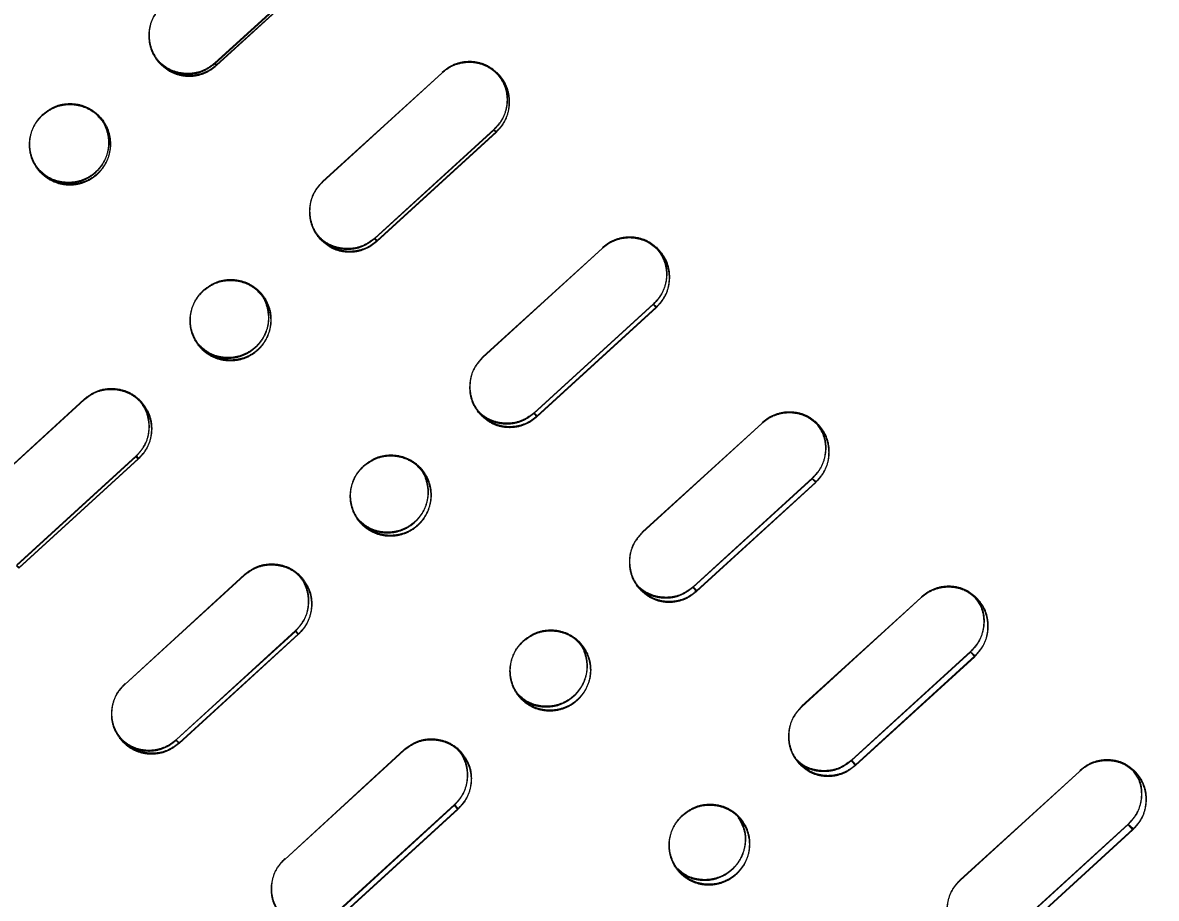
# Model space of a CAD drawing. Header units: millimetres. Extents: x -71377 to 516042, y -145869 to 441446.
# Drawn here: x 208526.8 to 208667.1, y 209269.1 to 209377.5 of the extents above; entities that cross this region are included whole.
import ezdxf

# ---------------------------------------------------------------- set-up
doc = ezdxf.new("R2010")
doc.units = ezdxf.units.MM
doc.header["$LTSCALE"] = 1000
doc.linetypes.add('IMPORT-DASHEDX2 _4_', pattern=[152.4, 101.6, -50.8])
for name, color, linetype, lineweight in [('05', 5, 'IMPORT-DASHEDX2 _4_', 5), ('A-text-1', 3, 'Continuous', 5), ('조경라인_dwg', 8, 'Continuous', 5)]:
    doc.layers.add(name, color=color, linetype=linetype, lineweight=lineweight)
doc.styles.add('나눔고딕_3', font='NanumGothic.ttf', dxfattribs={"height": 1400})

# ---------------------------------------------------------------- blocks, each defined once
blk = doc.blocks.new('조경라인_dwg-6847807-지반층 배치도')
at = {"layer": '05', "flags": 128}
for points in [[(208565.35, 209385.97), (208550.58, 209372.48), (208550.78, 209372.26), (208565.55, 209385.75), (208565.32, 209385.86), (208550.55, 209372.37), (208550.75, 209372.15), (208565.52, 209385.63), (208565.32, 209385.86)], [(208563.94, 209357.85), (208578.67, 209371.23), (208563.9, 209357.74)], [(208585.14, 209364.3), (208570.37, 209350.81), (208570.65, 209350.5), (208585.42, 209363.99), (208585.11, 209364.18), (208570.34, 209350.7), (208570.62, 209350.39), (208585.39, 209363.88), (208585.11, 209364.18)], [(208583.77, 209336.13), (208598.51, 209349.5), (208583.74, 209336.02)], [(208604.87, 209342.68), (208590.1, 209329.19), (208590.47, 209328.8), (208605.24, 209342.28), (208604.84, 209342.57), (208590.07, 209329.08), (208590.43, 209328.69), (208605.2, 209342.17), (208604.84, 209342.57)], [(208534.4, 209330.88), (208519.6, 209317.29), (208534.37, 209330.77)], [(208603.55, 209314.47), (208618.28, 209327.85), (208603.51, 209314.36)], [(208526.06, 209310.35), (208540.83, 209323.84), (208541.11, 209323.53), (208526.34, 209310.04), (208526.03, 209310.24), (208540.8, 209323.73), (208541.08, 209323.42), (208526.31, 209309.93), (208526.03, 209310.24)], [(208624.55, 209321.13), (208609.78, 209307.65), (208610.22, 209307.17), (208624.99, 209320.65), (208624.51, 209321.02), (208609.75, 209307.54), (208610.19, 209307.06), (208624.95, 209320.54), (208624.51, 209321.02)], [(208554.23, 209309.16), (208539.43, 209295.56), (208554.2, 209309.05)], [(208623.25, 209292.9), (208637.98, 209306.27), (208623.22, 209292.78)], [(208644.14, 209299.67), (208629.37, 209286.19), (208629.89, 209285.62), (208644.66, 209299.11), (208644.11, 209299.56), (208629.34, 209286.08), (208629.86, 209285.51), (208644.63, 209298.99), (208644.11, 209299.56)], [(208574.01, 209287.5), (208559.21, 209273.9), (208573.97, 209287.39)], [(208642.86, 209271.41), (208657.6, 209284.79), (208642.83, 209271.3)], [(208565.47, 209267.19), (208580.24, 209280.68), (208580.68, 209280.2), (208565.91, 209266.71), (208565.44, 209267.08), (208580.21, 209280.57), (208580.65, 209280.08), (208565.88, 209266.6), (208565.44, 209267.08)], [(208663.65, 209278.31), (208648.88, 209264.83), (208649.47, 209264.17), (208664.24, 209277.66), (208663.61, 209278.2), (208648.84, 209264.72), (208649.44, 209264.06), (208664.21, 209277.55), (208663.61, 209278.2)]]:
    blk.add_lwpolyline(points, dxfattribs=at)
blk.add_lwpolyline([(208546.16, 209288.34), (208545.76, 209288.63), (208546.13, 209288.23), (208560.89, 209301.72), (208560.53, 209302.11), (208545.8, 209288.74), (208560.57, 209302.22), (208560.93, 209301.83)], close=True, dxfattribs=at)
at = {"layer": '05'}
for points, knots in [([(208544.02, 209379.52), (208543.65, 209379.1), (208542.89, 209378.26), (208542.36, 209376.61), (208542.38, 209374.91), (208542.89, 209373.47), (208543.47, 209372.75), (208543.7, 209372.46)], [0, 0, 0, 0, 0.214692, 0.429386, 0.644078, 0.858774, 1, 1, 1, 1]), ([(208544.06, 209379.63), (208543.68, 209379.21), (208542.92, 209378.37), (208542.39, 209376.72), (208542.41, 209375.03), (208542.92, 209373.59), (208543.5, 209372.86), (208543.73, 209372.57)], [0, 0, 0, 0, 0.214692, 0.429386, 0.644078, 0.858774, 1, 1, 1, 1]), ([(208550.55, 209372.37), (208550.1, 209372.03), (208549.19, 209371.36), (208547.5, 209370.98), (208545.82, 209371.15), (208544.43, 209371.78), (208543.76, 209372.43), (208543.49, 209372.68)], [0, 0, 0, 0, 0.214691, 0.429386, 0.644078, 0.858772, 1, 1, 1, 1]), ([(208550.58, 209372.48), (208550.13, 209372.14), (208549.22, 209371.47), (208547.54, 209371.09), (208545.85, 209371.26), (208544.46, 209371.9), (208543.79, 209372.54), (208543.52, 209372.79)], [0, 0, 0, 0, 0.214691, 0.429386, 0.644078, 0.858772, 1, 1, 1, 1]), ([(208543.7, 209372.46), (208544.11, 209372.08), (208544.95, 209371.33), (208546.6, 209370.81), (208548.29, 209370.83), (208549.74, 209371.34), (208550.46, 209371.92), (208550.75, 209372.15)], [0, 0, 0, 0, 0.214691, 0.429384, 0.644077, 0.858772, 1, 1, 1, 1]), ([(208543.73, 209372.57), (208544.15, 209372.2), (208544.98, 209371.44), (208546.63, 209370.92), (208548.33, 209370.94), (208549.77, 209371.45), (208550.49, 209372.03), (208550.78, 209372.26)], [0, 0, 0, 0, 0.214691, 0.429384, 0.644077, 0.858772, 1, 1, 1, 1]), ([(208585.72, 209370.92), (208585.31, 209371.3), (208584.47, 209372.05), (208582.83, 209372.57), (208581.13, 209372.55), (208579.69, 209372.04), (208578.96, 209371.46), (208578.67, 209371.23)], [0, 0, 0, 0, 0.214692, 0.429384, 0.644077, 0.858772, 1, 1, 1, 1]), ([(208585.76, 209371.03), (208585.34, 209371.41), (208584.5, 209372.16), (208582.86, 209372.68), (208581.16, 209372.66), (208579.72, 209372.15), (208578.99, 209371.57), (208578.71, 209371.34)], [0, 0, 0, 0, 0.214692, 0.429384, 0.644077, 0.858772, 1, 1, 1, 1]), ([(208585.44, 209371.23), (208585.78, 209370.78), (208586.45, 209369.88), (208586.82, 209368.2), (208586.64, 209366.51), (208586.01, 209365.12), (208585.36, 209364.45), (208585.11, 209364.18)], [0, 0, 0, 0, 0.214693, 0.429384, 0.644077, 0.858772, 1, 1, 1, 1]), ([(208585.47, 209371.34), (208585.81, 209370.89), (208586.48, 209369.99), (208586.85, 209368.31), (208586.67, 209366.62), (208586.04, 209365.23), (208585.39, 209364.56), (208585.14, 209364.3)], [0, 0, 0, 0, 0.214693, 0.429384, 0.644077, 0.858772, 1, 1, 1, 1]), ([(208585.39, 209363.88), (208585.77, 209364.29), (208586.52, 209365.13), (208587.05, 209366.78), (208587.03, 209368.47), (208586.53, 209369.91), (208585.95, 209370.63), (208585.72, 209370.92)], [0, 0, 0, 0, 0.214695, 0.429387, 0.644078, 0.858773, 1, 1, 1, 1]), ([(208585.42, 209363.99), (208585.8, 209364.41), (208586.55, 209365.25), (208587.08, 209366.89), (208587.06, 209368.58), (208586.56, 209370.02), (208585.98, 209370.75), (208585.76, 209371.03)], [0, 0, 0, 0, 0.214695, 0.429387, 0.644078, 0.858773, 1, 1, 1, 1]), ([(208529.25, 209366.03), (208529.71, 209366.37), (208530.61, 209367.05), (208532.3, 209367.42), (208533.99, 209367.25), (208535.54, 209366.52), (208536.75, 209365.32), (208537.5, 209363.79), (208537.7, 209362.09), (208537.33, 209360.43), (208536.63, 209359.31), (208536.11, 209358.78), (208535.98, 209358.66)], [0, 0, 0, 0, 0.0536882, 0.1073771, 0.1610655, 0.2147547, 0.2684433, 0.3221314, 0.3758195, 0.4295084, 0.4831969, 0.5, 0.5, 0.5, 0.5]), ([(208529.29, 209366.14), (208529.74, 209366.48), (208530.64, 209367.16), (208532.33, 209367.53), (208534.02, 209367.36), (208535.57, 209366.63), (208536.78, 209365.44), (208537.53, 209363.9), (208537.73, 209362.21), (208537.36, 209360.54), (208536.66, 209359.42), (208536.14, 209358.89), (208536.01, 209358.77)], [0, 0, 0, 0, 0.0536882, 0.1073771, 0.1610655, 0.2147547, 0.2684433, 0.3221314, 0.3758195, 0.4295084, 0.4831969, 0.5, 0.5, 0.5, 0.5]), ([(208535.98, 209358.66), (208535.69, 209358.4), (208534.92, 209357.84), (208533.48, 209357.33), (208531.77, 209357.33), (208530.15, 209357.89), (208528.82, 209358.95), (208527.91, 209360.4), (208527.53, 209362.06), (208527.73, 209363.76), (208528.38, 209365.12), (208529.01, 209365.78), (208529.25, 209366.03)], [0.5, 0.5, 0.5, 0.5, 0.5368857, 0.5905742, 0.6442622, 0.6979513, 0.7516398, 0.8053279, 0.8590163, 0.9127046, 0.966394, 1, 1, 1, 1]), ([(208536.01, 209358.77), (208535.73, 209358.51), (208534.95, 209357.95), (208533.51, 209357.44), (208531.8, 209357.44), (208530.19, 209358), (208528.85, 209359.06), (208527.94, 209360.51), (208527.57, 209362.18), (208527.77, 209363.87), (208528.41, 209365.23), (208529.04, 209365.89), (208529.29, 209366.14)], [0.5, 0.5, 0.5, 0.5, 0.5368857, 0.5905742, 0.6442622, 0.6979513, 0.7516398, 0.8053279, 0.8590163, 0.9127046, 0.966394, 1, 1, 1, 1]), ([(208536.06, 209365.89), (208536.2, 209365.76), (208536.76, 209365.26), (208537.28, 209364), (208537.5, 209362.32), (208537.12, 209360.65), (208536.22, 209359.2), (208534.89, 209358.13), (208533.27, 209357.55), (208531.57, 209357.55), (208529.95, 209358.09), (208529.13, 209358.84), (208528.73, 209359.2)], [0, 0, 0, 0, 0.036867, 0.144259, 0.251651, 0.359043, 0.466435, 0.573828, 0.681219, 0.78861, 0.896004, 1, 1, 1, 1]), ([(208536.09, 209366.01), (208536.24, 209365.88), (208536.79, 209365.37), (208537.31, 209364.11), (208537.53, 209362.43), (208537.15, 209360.76), (208536.25, 209359.31), (208534.92, 209358.24), (208533.3, 209357.66), (208531.6, 209357.67), (208529.98, 209358.2), (208529.16, 209358.95), (208528.76, 209359.32)], [0, 0, 0, 0, 0.036867, 0.144259, 0.251651, 0.359043, 0.466435, 0.573828, 0.681219, 0.78861, 0.896004, 1, 1, 1, 1]), ([(208563.9, 209357.74), (208563.53, 209357.32), (208562.77, 209356.48), (208562.24, 209354.84), (208562.26, 209353.14), (208562.76, 209351.71), (208563.34, 209350.98), (208563.57, 209350.69)], [0, 0, 0, 0, 0.214691, 0.429386, 0.644078, 0.858773, 1, 1, 1, 1]), ([(208563.94, 209357.85), (208563.56, 209357.43), (208562.8, 209356.6), (208562.27, 209354.95), (208562.29, 209353.26), (208562.79, 209351.82), (208563.37, 209351.09), (208563.6, 209350.81)], [0, 0, 0, 0, 0.214691, 0.429386, 0.644078, 0.858773, 1, 1, 1, 1]), ([(208570.34, 209350.7), (208569.88, 209350.36), (208568.98, 209349.68), (208567.29, 209349.31), (208565.61, 209349.48), (208564.22, 209350.11), (208563.55, 209350.75), (208563.29, 209351)], [0, 0, 0, 0, 0.214692, 0.429386, 0.644078, 0.858774, 1, 1, 1, 1]), ([(208570.37, 209350.81), (208569.91, 209350.47), (208569.01, 209349.8), (208567.33, 209349.42), (208565.64, 209349.59), (208564.25, 209350.22), (208563.58, 209350.86), (208563.32, 209351.11)], [0, 0, 0, 0, 0.214692, 0.429386, 0.644078, 0.858774, 1, 1, 1, 1]), ([(208605.58, 209349.32), (208605.16, 209349.7), (208604.33, 209350.45), (208602.69, 209350.96), (208601, 209350.94), (208599.56, 209350.43), (208598.83, 209349.85), (208598.54, 209349.62)], [0, 0, 0, 0, 0.214691, 0.429384, 0.644077, 0.858772, 1, 1, 1, 1]), ([(208563.57, 209350.69), (208563.99, 209350.32), (208564.82, 209349.57), (208566.47, 209349.05), (208568.16, 209349.07), (208569.6, 209349.58), (208570.33, 209350.16), (208570.62, 209350.39)], [0, 0, 0, 0, 0.214692, 0.429384, 0.644077, 0.858772, 1, 1, 1, 1]), ([(208563.6, 209350.81), (208564.02, 209350.43), (208564.86, 209349.68), (208566.5, 209349.16), (208568.19, 209349.18), (208569.63, 209349.69), (208570.36, 209350.27), (208570.65, 209350.5)], [0, 0, 0, 0, 0.214692, 0.429384, 0.644077, 0.858772, 1, 1, 1, 1]), ([(208605.55, 209349.21), (208605.13, 209349.58), (208604.3, 209350.33), (208602.66, 209350.85), (208600.96, 209350.83), (208599.52, 209350.32), (208598.8, 209349.74), (208598.51, 209349.5)], [0, 0, 0, 0, 0.214691, 0.429384, 0.644077, 0.858772, 1, 1, 1, 1]), ([(208605.19, 209349.6), (208605.52, 209349.16), (208606.19, 209348.26), (208606.56, 209346.58), (208606.38, 209344.89), (208605.74, 209343.51), (208605.1, 209342.83), (208604.84, 209342.57)], [0, 0, 0, 0, 0.214692, 0.429384, 0.644077, 0.858772, 1, 1, 1, 1]), ([(208605.22, 209349.72), (208605.56, 209349.27), (208606.23, 209348.37), (208606.59, 209346.69), (208606.41, 209345), (208605.77, 209343.62), (208605.13, 209342.95), (208604.87, 209342.68)], [0, 0, 0, 0, 0.214692, 0.429384, 0.644077, 0.858772, 1, 1, 1, 1]), ([(208605.2, 209342.17), (208605.58, 209342.59), (208606.34, 209343.43), (208606.87, 209345.07), (208606.85, 209346.77), (208606.35, 209348.2), (208605.78, 209348.92), (208605.55, 209349.21)], [0, 0, 0, 0, 0.214695, 0.429386, 0.644077, 0.858773, 1, 1, 1, 1]), ([(208605.24, 209342.28), (208605.61, 209342.7), (208606.37, 209343.54), (208606.9, 209345.19), (208606.89, 209346.88), (208606.39, 209348.31), (208605.81, 209349.03), (208605.58, 209349.32)], [0, 0, 0, 0, 0.214695, 0.429386, 0.644077, 0.858773, 1, 1, 1, 1]), ([(208549.13, 209344.26), (208549.59, 209344.6), (208550.49, 209345.27), (208552.18, 209345.65), (208553.87, 209345.48), (208555.41, 209344.75), (208556.63, 209343.56), (208557.37, 209342.03), (208557.57, 209340.33), (208557.19, 209338.67), (208556.5, 209337.55), (208555.98, 209337.02), (208555.85, 209336.9)], [0, 0, 0, 0, 0.0536881, 0.1073771, 0.1610654, 0.2147545, 0.268443, 0.3221312, 0.3758196, 0.4295083, 0.4831968, 0.5, 0.5, 0.5, 0.5]), ([(208549.17, 209344.37), (208549.62, 209344.71), (208550.52, 209345.38), (208552.21, 209345.76), (208553.9, 209345.59), (208555.44, 209344.87), (208556.66, 209343.67), (208557.41, 209342.14), (208557.6, 209340.44), (208557.23, 209338.78), (208556.53, 209337.66), (208556.01, 209337.13), (208555.88, 209337.01)], [0, 0, 0, 0, 0.0536881, 0.1073771, 0.1610654, 0.2147545, 0.268443, 0.3221312, 0.3758196, 0.4295083, 0.4831968, 0.5, 0.5, 0.5, 0.5]), ([(208555.85, 209336.9), (208555.56, 209336.64), (208554.79, 209336.08), (208553.34, 209335.57), (208551.64, 209335.57), (208550.03, 209336.12), (208548.69, 209337.18), (208547.79, 209338.63), (208547.41, 209340.29), (208547.61, 209341.98), (208548.26, 209343.35), (208548.89, 209344), (208549.13, 209344.26)], [0.5, 0.5, 0.5, 0.5, 0.5368856, 0.5905739, 0.6442619, 0.697951, 0.75164, 0.8053281, 0.8590164, 0.9127045, 0.9663941, 1, 1, 1, 1]), ([(208555.88, 209337.01), (208555.59, 209336.75), (208554.82, 209336.2), (208553.38, 209335.68), (208551.67, 209335.68), (208550.06, 209336.24), (208548.72, 209337.3), (208547.82, 209338.74), (208547.44, 209340.41), (208547.65, 209342.1), (208548.29, 209343.46), (208548.92, 209344.12), (208549.17, 209344.37)], [0.5, 0.5, 0.5, 0.5, 0.5368856, 0.5905739, 0.6442619, 0.697951, 0.75164, 0.8053281, 0.8590164, 0.9127045, 0.9663941, 1, 1, 1, 1]), ([(208555.86, 209344.21), (208556, 209344.09), (208556.55, 209343.58), (208557.07, 209342.32), (208557.29, 209340.65), (208556.91, 209338.97), (208556.01, 209337.53), (208554.67, 209336.45), (208553.06, 209335.88), (208551.36, 209335.88), (208549.74, 209336.41), (208548.92, 209337.16), (208548.52, 209337.52)], [0, 0, 0, 0, 0.036868, 0.144259, 0.251651, 0.359044, 0.466435, 0.573828, 0.68122, 0.788611, 0.896004, 1, 1, 1, 1]), ([(208555.89, 209344.33), (208556.03, 209344.2), (208556.59, 209343.69), (208557.11, 209342.43), (208557.32, 209340.76), (208556.94, 209339.09), (208556.04, 209337.64), (208554.7, 209336.57), (208553.09, 209335.99), (208551.39, 209335.99), (208549.77, 209336.52), (208548.96, 209337.27), (208548.55, 209337.64)], [0, 0, 0, 0, 0.036868, 0.144259, 0.251651, 0.359044, 0.466435, 0.573828, 0.68122, 0.788611, 0.896004, 1, 1, 1, 1]), ([(208583.74, 209336.02), (208583.36, 209335.6), (208582.6, 209334.76), (208582.08, 209333.12), (208582.09, 209331.42), (208582.59, 209329.99), (208583.17, 209329.27), (208583.4, 209328.98)], [0, 0, 0, 0, 0.214692, 0.429386, 0.644079, 0.858774, 1, 1, 1, 1]), ([(208583.77, 209336.13), (208583.39, 209335.71), (208582.64, 209334.87), (208582.11, 209333.23), (208582.12, 209331.54), (208582.62, 209330.1), (208583.2, 209329.38), (208583.43, 209329.09)], [0, 0, 0, 0, 0.214692, 0.429386, 0.644079, 0.858774, 1, 1, 1, 1]), ([(208534.37, 209330.77), (208534.82, 209331.11), (208535.72, 209331.79), (208537.41, 209332.16), (208539.09, 209331.99), (208540.48, 209331.36), (208541.15, 209330.72), (208541.42, 209330.47)], [0, 0, 0, 0, 0.214695, 0.429385, 0.64408, 0.858773, 1, 1, 1, 1]), ([(208534.4, 209330.88), (208534.85, 209331.22), (208535.75, 209331.9), (208537.44, 209332.27), (208539.13, 209332.1), (208540.51, 209331.47), (208541.18, 209330.83), (208541.45, 209330.58)], [0, 0, 0, 0, 0.214695, 0.429385, 0.64408, 0.858773, 1, 1, 1, 1]), ([(208540.8, 209323.73), (208541.17, 209324.15), (208541.93, 209324.99), (208542.46, 209326.63), (208542.44, 209328.33), (208541.94, 209329.76), (208541.36, 209330.49), (208541.13, 209330.77)], [0, 0, 0, 0, 0.214695, 0.429386, 0.64408, 0.858773, 1, 1, 1, 1]), ([(208540.83, 209323.84), (208541.21, 209324.26), (208541.96, 209325.1), (208542.49, 209326.74), (208542.47, 209328.44), (208541.97, 209329.87), (208541.39, 209330.6), (208541.16, 209330.89)], [0, 0, 0, 0, 0.214695, 0.429386, 0.64408, 0.858773, 1, 1, 1, 1]), ([(208541.42, 209330.47), (208541.75, 209330.01), (208542.42, 209329.11), (208542.79, 209327.43), (208542.62, 209325.74), (208541.98, 209324.36), (208541.33, 209323.68), (208541.08, 209323.42)], [0, 0, 0, 0, 0.214693, 0.429384, 0.644077, 0.858772, 1, 1, 1, 1]), ([(208541.45, 209330.58), (208541.78, 209330.13), (208542.46, 209329.23), (208542.83, 209327.54), (208542.65, 209325.86), (208542.01, 209324.47), (208541.37, 209323.8), (208541.11, 209323.53)], [0, 0, 0, 0, 0.214693, 0.429384, 0.644077, 0.858772, 1, 1, 1, 1]), ([(208590.07, 209329.08), (208589.62, 209328.74), (208588.72, 209328.07), (208587.03, 209327.69), (208585.35, 209327.86), (208583.97, 209328.48), (208583.3, 209329.12), (208583.03, 209329.38)], [0, 0, 0, 0, 0.214691, 0.429386, 0.644079, 0.858773, 1, 1, 1, 1]), ([(208590.1, 209329.19), (208589.65, 209328.86), (208588.75, 209328.18), (208587.06, 209327.8), (208585.38, 209327.97), (208584, 209328.59), (208583.33, 209329.23), (208583.07, 209329.49)], [0, 0, 0, 0, 0.214691, 0.429386, 0.644079, 0.858773, 1, 1, 1, 1]), ([(208583.4, 209328.98), (208583.81, 209328.61), (208584.65, 209327.86), (208586.29, 209327.34), (208587.98, 209327.37), (208589.42, 209327.87), (208590.15, 209328.46), (208590.43, 209328.69)], [0, 0, 0, 0, 0.214691, 0.429385, 0.644077, 0.858772, 1, 1, 1, 1]), ([(208583.43, 209329.09), (208583.84, 209328.72), (208584.68, 209327.97), (208586.32, 209327.45), (208588.01, 209327.48), (208589.45, 209327.99), (208590.18, 209328.57), (208590.47, 209328.8)], [0, 0, 0, 0, 0.214691, 0.429385, 0.644077, 0.858772, 1, 1, 1, 1]), ([(208625.31, 209327.56), (208624.9, 209327.94), (208624.07, 209328.68), (208622.43, 209329.2), (208620.74, 209329.17), (208619.3, 209328.66), (208618.57, 209328.08), (208618.28, 209327.85)], [0, 0, 0, 0, 0.214693, 0.429385, 0.644078, 0.858772, 1, 1, 1, 1]), ([(208625.34, 209327.68), (208624.93, 209328.05), (208624.1, 209328.8), (208622.46, 209329.31), (208620.77, 209329.28), (208619.33, 209328.77), (208618.6, 209328.19), (208618.32, 209327.96)], [0, 0, 0, 0, 0.214693, 0.429385, 0.644078, 0.858772, 1, 1, 1, 1]), ([(208624.87, 209328.05), (208625.21, 209327.6), (208625.88, 209326.7), (208626.24, 209325.03), (208626.05, 209323.35), (208625.42, 209321.96), (208624.77, 209321.29), (208624.51, 209321.02)], [0, 0, 0, 0, 0.214693, 0.429384, 0.644077, 0.858772, 1, 1, 1, 1]), ([(208624.9, 209328.16), (208625.24, 209327.71), (208625.91, 209326.81), (208626.27, 209325.14), (208626.09, 209323.46), (208625.45, 209322.07), (208624.8, 209321.4), (208624.55, 209321.13)], [0, 0, 0, 0, 0.214693, 0.429384, 0.644077, 0.858772, 1, 1, 1, 1]), ([(208624.95, 209320.54), (208625.33, 209320.96), (208626.09, 209321.8), (208626.62, 209323.44), (208626.61, 209325.13), (208626.12, 209326.56), (208625.54, 209327.28), (208625.31, 209327.56)], [0, 0, 0, 0, 0.214695, 0.429386, 0.644078, 0.858773, 1, 1, 1, 1]), ([(208624.99, 209320.65), (208625.36, 209321.07), (208626.12, 209321.91), (208626.65, 209323.55), (208626.64, 209325.24), (208626.15, 209326.67), (208625.57, 209327.39), (208625.34, 209327.68)], [0, 0, 0, 0, 0.214695, 0.429386, 0.644078, 0.858773, 1, 1, 1, 1]), ([(208568.97, 209322.53), (208569.42, 209322.87), (208570.33, 209323.55), (208572.01, 209323.93), (208573.7, 209323.76), (208575.24, 209323.04), (208576.45, 209321.85), (208577.19, 209320.32), (208577.39, 209318.63), (208577.01, 209316.96), (208576.31, 209315.85), (208575.79, 209315.32), (208575.66, 209315.2)], [0, 0, 0, 0, 0.0536882, 0.1073772, 0.1610656, 0.2147547, 0.2684431, 0.3221316, 0.3758198, 0.4295084, 0.4831969, 0.5, 0.5, 0.5, 0.5]), ([(208569, 209322.65), (208569.45, 209322.98), (208570.36, 209323.66), (208572.04, 209324.04), (208573.73, 209323.87), (208575.27, 209323.15), (208576.48, 209321.96), (208577.23, 209320.43), (208577.42, 209318.74), (208577.04, 209317.07), (208576.34, 209315.96), (208575.82, 209315.43), (208575.69, 209315.31)], [0, 0, 0, 0, 0.0536882, 0.1073772, 0.1610656, 0.2147547, 0.2684431, 0.3221316, 0.3758198, 0.4295084, 0.4831969, 0.5, 0.5, 0.5, 0.5]), ([(208575.66, 209315.2), (208575.38, 209314.94), (208574.6, 209314.38), (208573.16, 209313.87), (208571.46, 209313.86), (208569.85, 209314.41), (208568.52, 209315.47), (208567.62, 209316.91), (208567.24, 209318.57), (208567.45, 209320.26), (208568.09, 209321.62), (208568.73, 209322.28), (208568.97, 209322.53)], [0.5, 0.5, 0.5, 0.5, 0.5368857, 0.5905739, 0.6442622, 0.6979512, 0.7516397, 0.8053281, 0.8590166, 0.9127045, 0.966394, 1, 1, 1, 1]), ([(208575.69, 209315.31), (208575.41, 209315.05), (208574.64, 209314.49), (208573.19, 209313.98), (208571.49, 209313.97), (208569.88, 209314.53), (208568.55, 209315.58), (208567.65, 209317.02), (208567.28, 209318.69), (208567.48, 209320.37), (208568.12, 209321.74), (208568.76, 209322.39), (208569, 209322.65)], [0.5, 0.5, 0.5, 0.5, 0.5368857, 0.5905739, 0.6442622, 0.6979512, 0.7516397, 0.8053281, 0.8590166, 0.9127045, 0.966394, 1, 1, 1, 1]), ([(208575.6, 209322.59), (208575.75, 209322.46), (208576.3, 209321.95), (208576.82, 209320.7), (208577.03, 209319.03), (208576.65, 209317.36), (208575.74, 209315.91), (208574.41, 209314.84), (208572.8, 209314.26), (208571.1, 209314.26), (208569.48, 209314.78), (208568.67, 209315.53), (208568.27, 209315.9)], [0, 0, 0, 0, 0.036868, 0.144259, 0.251651, 0.359043, 0.466436, 0.573828, 0.68122, 0.788611, 0.896004, 1, 1, 1, 1]), ([(208575.64, 209322.7), (208575.78, 209322.57), (208576.33, 209322.07), (208576.85, 209320.81), (208577.06, 209319.14), (208576.68, 209317.47), (208575.78, 209316.02), (208574.44, 209314.95), (208572.83, 209314.37), (208571.13, 209314.37), (208569.52, 209314.9), (208568.7, 209315.64), (208568.3, 209316.01)], [0, 0, 0, 0, 0.036868, 0.144259, 0.251651, 0.359043, 0.466436, 0.573828, 0.68122, 0.788611, 0.896004, 1, 1, 1, 1]), ([(208603.55, 209314.47), (208603.17, 209314.05), (208602.41, 209313.22), (208601.88, 209311.57), (208601.89, 209309.88), (208602.39, 209308.45), (208602.96, 209307.73), (208603.19, 209307.45)], [0, 0, 0, 0, 0.214691, 0.429386, 0.644078, 0.858772, 1, 1, 1, 1]), ([(208603.51, 209314.36), (208603.14, 209313.94), (208602.38, 209313.1), (208601.85, 209311.46), (208601.86, 209309.77), (208602.36, 209308.34), (208602.93, 209307.62), (208603.16, 209307.34)], [0, 0, 0, 0, 0.214691, 0.429386, 0.644078, 0.858772, 1, 1, 1, 1]), ([(208554.2, 209309.05), (208554.65, 209309.39), (208555.56, 209310.06), (208557.24, 209310.44), (208558.93, 209310.27), (208560.31, 209309.65), (208560.98, 209309.01), (208561.24, 209308.75)], [0, 0, 0, 0, 0.214695, 0.429386, 0.64408, 0.858774, 1, 1, 1, 1]), ([(208554.23, 209309.16), (208554.68, 209309.5), (208555.59, 209310.18), (208557.27, 209310.55), (208558.96, 209310.39), (208560.34, 209309.76), (208561.01, 209309.12), (208561.27, 209308.86)], [0, 0, 0, 0, 0.214695, 0.429386, 0.64408, 0.858774, 1, 1, 1, 1]), ([(208560.53, 209302.11), (208560.91, 209302.53), (208561.67, 209303.37), (208562.2, 209305.01), (208562.18, 209306.7), (208561.68, 209308.14), (208561.11, 209308.86), (208560.88, 209309.15)], [0, 0, 0, 0, 0.214695, 0.429386, 0.644081, 0.858773, 1, 1, 1, 1]), ([(208560.57, 209302.22), (208560.94, 209302.64), (208561.7, 209303.48), (208562.23, 209305.12), (208562.22, 209306.82), (208561.72, 209308.25), (208561.14, 209308.97), (208560.91, 209309.26)], [0, 0, 0, 0, 0.214695, 0.429386, 0.644081, 0.858773, 1, 1, 1, 1]), ([(208561.27, 209308.86), (208561.61, 209308.41), (208562.28, 209307.52), (208562.65, 209305.84), (208562.46, 209304.15), (208561.83, 209302.77), (208561.18, 209302.09), (208560.93, 209301.83)], [0, 0, 0, 0, 0.214692, 0.429385, 0.644078, 0.858772, 1, 1, 1, 1]), ([(208561.24, 209308.75), (208561.58, 209308.3), (208562.25, 209307.4), (208562.61, 209305.72), (208562.43, 209304.04), (208561.8, 209302.65), (208561.15, 209301.98), (208560.89, 209301.72)], [0, 0, 0, 0, 0.214692, 0.429385, 0.644078, 0.858772, 1, 1, 1, 1]), ([(208609.75, 209307.54), (208609.29, 209307.2), (208608.39, 209306.52), (208606.71, 209306.14), (208605.03, 209306.3), (208603.65, 209306.93), (208602.98, 209307.56), (208602.72, 209307.82)], [0, 0, 0, 0, 0.214692, 0.429386, 0.644078, 0.858773, 1, 1, 1, 1]), ([(208609.78, 209307.65), (208609.32, 209307.31), (208608.42, 209306.63), (208606.74, 209306.25), (208605.06, 209306.42), (208603.68, 209307.04), (208603.01, 209307.68), (208602.75, 209307.93)], [0, 0, 0, 0, 0.214692, 0.429386, 0.644078, 0.858773, 1, 1, 1, 1]), ([(208603.19, 209307.45), (208603.61, 209307.07), (208604.44, 209306.33), (208606.07, 209305.81), (208607.76, 209305.84), (208609.2, 209306.35), (208609.93, 209306.94), (208610.22, 209307.17)], [0, 0, 0, 0, 0.214692, 0.429384, 0.644077, 0.858772, 1, 1, 1, 1]), ([(208645, 209306), (208644.59, 209306.37), (208643.76, 209307.12), (208642.12, 209307.63), (208640.44, 209307.59), (208639, 209307.08), (208638.27, 209306.5), (208637.98, 209306.27)], [0, 0, 0, 0, 0.214693, 0.429385, 0.644078, 0.858772, 1, 1, 1, 1]), ([(208645.03, 209306.11), (208644.62, 209306.49), (208643.79, 209307.23), (208642.16, 209307.74), (208640.47, 209307.71), (208639.03, 209307.19), (208638.3, 209306.61), (208638.02, 209306.38)], [0, 0, 0, 0, 0.214693, 0.429385, 0.644078, 0.858772, 1, 1, 1, 1]), ([(208603.16, 209307.34), (208603.57, 209306.96), (208604.41, 209306.22), (208606.04, 209305.7), (208607.73, 209305.73), (208609.17, 209306.24), (208609.9, 209306.82), (208610.19, 209307.06)], [0, 0, 0, 0, 0.214692, 0.429384, 0.644077, 0.858772, 1, 1, 1, 1]), ([(208644.69, 209306.24), (208644.94, 209305.9), (208645.52, 209305.11), (208645.83, 209303.56), (208645.65, 209301.88), (208645.01, 209300.5), (208644.37, 209299.83), (208644.11, 209299.56)], [0, 0, 0, 0, 0.172816, 0.398956, 0.625098, 0.851241, 1, 1, 1, 1]), ([(208644.72, 209306.35), (208644.97, 209306.01), (208645.55, 209305.22), (208645.87, 209303.67), (208645.68, 209301.99), (208645.04, 209300.61), (208644.4, 209299.94), (208644.14, 209299.67)], [0, 0, 0, 0, 0.172816, 0.398956, 0.625098, 0.851241, 1, 1, 1, 1]), ([(208644.66, 209299.11), (208645.04, 209299.53), (208645.8, 209300.36), (208646.33, 209302), (208646.32, 209303.69), (208645.83, 209305.11), (208645.26, 209305.83), (208645.03, 209306.11)], [0, 0, 0, 0, 0.214695, 0.429387, 0.644078, 0.858773, 1, 1, 1, 1]), ([(208644.63, 209298.99), (208645.01, 209299.41), (208645.76, 209300.25), (208646.3, 209301.89), (208646.29, 209303.57), (208645.8, 209305), (208645.23, 209305.72), (208645, 209306)], [0, 0, 0, 0, 0.214695, 0.429387, 0.644078, 0.858773, 1, 1, 1, 1]), ([(208588.74, 209300.88), (208589.2, 209301.21), (208590.1, 209301.89), (208591.78, 209302.27), (208593.47, 209302.11), (208595.01, 209301.39), (208596.21, 209300.2), (208596.95, 209298.68), (208597.14, 209296.99), (208596.76, 209295.33), (208596.06, 209294.21), (208595.54, 209293.69), (208595.41, 209293.57)], [0, 0, 0, 0, 0.0536882, 0.1073771, 0.1610654, 0.2147544, 0.2684431, 0.3221314, 0.3758196, 0.4295084, 0.4831969, 0.5, 0.5, 0.5, 0.5]), ([(208588.78, 209300.99), (208589.23, 209301.33), (208590.13, 209302), (208591.81, 209302.38), (208593.5, 209302.22), (208595.04, 209301.5), (208596.24, 209300.32), (208596.98, 209298.79), (208597.18, 209297.1), (208596.8, 209295.44), (208596.1, 209294.32), (208595.58, 209293.8), (208595.45, 209293.68)], [0, 0, 0, 0, 0.0536882, 0.1073771, 0.1610654, 0.2147544, 0.2684431, 0.3221314, 0.3758196, 0.4295084, 0.4831969, 0.5, 0.5, 0.5, 0.5]), ([(208595.41, 209293.57), (208595.13, 209293.31), (208594.36, 209292.75), (208592.91, 209292.23), (208591.21, 209292.22), (208589.61, 209292.77), (208588.28, 209293.83), (208587.38, 209295.26), (208587.01, 209296.92), (208587.22, 209298.61), (208587.87, 209299.97), (208588.5, 209300.62), (208588.74, 209300.88)], [0.5, 0.5, 0.5, 0.5, 0.5368857, 0.590574, 0.6442621, 0.6979511, 0.7516398, 0.805328, 0.8590165, 0.9127046, 0.966394, 1, 1, 1, 1]), ([(208595.45, 209293.68), (208595.16, 209293.42), (208594.39, 209292.86), (208592.95, 209292.35), (208591.24, 209292.33), (208589.64, 209292.88), (208588.31, 209293.94), (208587.42, 209295.37), (208587.05, 209297.03), (208587.25, 209298.72), (208587.9, 209300.08), (208588.53, 209300.74), (208588.78, 209300.99)], [0.5, 0.5, 0.5, 0.5, 0.5368857, 0.590574, 0.6442621, 0.6979511, 0.7516398, 0.805328, 0.8590165, 0.9127046, 0.966394, 1, 1, 1, 1]), ([(208595.29, 209301.03), (208595.43, 209300.9), (208595.98, 209300.4), (208596.5, 209299.14), (208596.71, 209297.48), (208596.32, 209295.81), (208595.42, 209294.36), (208594.08, 209293.29), (208592.47, 209292.71), (208590.78, 209292.71), (208589.16, 209293.23), (208588.35, 209293.97), (208587.95, 209294.34)], [0, 0, 0, 0, 0.036868, 0.144259, 0.251651, 0.359043, 0.466435, 0.573828, 0.68122, 0.788611, 0.896004, 1, 1, 1, 1]), ([(208595.32, 209301.14), (208595.46, 209301.01), (208596.01, 209300.51), (208596.53, 209299.26), (208596.74, 209297.59), (208596.35, 209295.92), (208595.45, 209294.48), (208594.11, 209293.4), (208592.5, 209292.83), (208590.81, 209292.82), (208589.2, 209293.34), (208588.38, 209294.09), (208587.99, 209294.45)], [0, 0, 0, 0, 0.036868, 0.144259, 0.251651, 0.359043, 0.466435, 0.573828, 0.68122, 0.788611, 0.896004, 1, 1, 1, 1]), ([(208539.09, 209288.52), (208538.75, 209288.97), (208538.08, 209289.87), (208537.71, 209291.55), (208537.89, 209293.24), (208538.53, 209294.63), (208539.17, 209295.3), (208539.43, 209295.56)], [0, 0, 0, 0, 0.214691, 0.429383, 0.644077, 0.858772, 1, 1, 1, 1]), ([(208539.12, 209288.64), (208538.78, 209289.09), (208538.11, 209289.98), (208537.74, 209291.66), (208537.92, 209293.35), (208538.56, 209294.74), (208539.21, 209295.41), (208539.46, 209295.67)], [0, 0, 0, 0, 0.214691, 0.429383, 0.644077, 0.858772, 1, 1, 1, 1]), ([(208623.22, 209292.78), (208622.84, 209292.37), (208622.08, 209291.53), (208621.55, 209289.89), (208621.56, 209288.2), (208622.05, 209286.78), (208622.62, 209286.06), (208622.85, 209285.77)], [0, 0, 0, 0, 0.214691, 0.429387, 0.644078, 0.858773, 1, 1, 1, 1]), ([(208623.25, 209292.9), (208622.87, 209292.48), (208622.11, 209291.64), (208621.58, 209290), (208621.59, 209288.31), (208622.08, 209286.89), (208622.65, 209286.17), (208622.88, 209285.89)], [0, 0, 0, 0, 0.214691, 0.429387, 0.644078, 0.858773, 1, 1, 1, 1]), ([(208538.73, 209288.92), (208539.14, 209288.54), (208539.98, 209287.8), (208541.62, 209287.28), (208543.31, 209287.3), (208544.75, 209287.81), (208545.48, 209288.4), (208545.76, 209288.63)], [0, 0, 0, 0, 0.214692, 0.429384, 0.644077, 0.858772, 1, 1, 1, 1]), ([(208538.76, 209289.03), (208539.17, 209288.66), (208540.01, 209287.91), (208541.65, 209287.39), (208543.34, 209287.42), (208544.78, 209287.93), (208545.51, 209288.51), (208545.8, 209288.74)], [0, 0, 0, 0, 0.214692, 0.429384, 0.644077, 0.858772, 1, 1, 1, 1]), ([(208546.13, 209288.23), (208545.67, 209287.89), (208544.77, 209287.21), (208543.09, 209286.84), (208541.4, 209287), (208540.02, 209287.63), (208539.35, 209288.27), (208539.09, 209288.52)], [0, 0, 0, 0, 0.214692, 0.429386, 0.644077, 0.858773, 1, 1, 1, 1]), ([(208546.16, 209288.34), (208545.7, 209288), (208544.8, 209287.33), (208543.12, 209286.95), (208541.43, 209287.12), (208540.05, 209287.74), (208539.38, 209288.38), (208539.12, 209288.64)], [0, 0, 0, 0, 0.214692, 0.429386, 0.644077, 0.858773, 1, 1, 1, 1]), ([(208573.97, 209287.39), (208574.43, 209287.73), (208575.33, 209288.41), (208577.01, 209288.79), (208578.69, 209288.62), (208580.08, 209288), (208580.74, 209287.36), (208581, 209287.11)], [0, 0, 0, 0, 0.214695, 0.429385, 0.64408, 0.858772, 1, 1, 1, 1]), ([(208574.01, 209287.5), (208574.46, 209287.84), (208575.36, 209288.52), (208577.04, 209288.9), (208578.73, 209288.73), (208580.11, 209288.11), (208580.77, 209287.47), (208581.04, 209287.22)], [0, 0, 0, 0, 0.214695, 0.429385, 0.64408, 0.858772, 1, 1, 1, 1]), ([(208580.21, 209280.57), (208580.58, 209280.99), (208581.34, 209281.82), (208581.87, 209283.46), (208581.86, 209285.15), (208581.37, 209286.58), (208580.79, 209287.3), (208580.56, 209287.59)], [0, 0, 0, 0, 0.214695, 0.429386, 0.64408, 0.858773, 1, 1, 1, 1]), ([(208580.24, 209280.68), (208580.62, 209281.1), (208581.37, 209281.94), (208581.9, 209283.58), (208581.89, 209285.26), (208581.4, 209286.7), (208580.82, 209287.42), (208580.6, 209287.7)], [0, 0, 0, 0, 0.214695, 0.429386, 0.64408, 0.858773, 1, 1, 1, 1]), ([(208581, 209287.11), (208581.34, 209286.66), (208582.01, 209285.76), (208582.37, 209284.09), (208582.19, 209282.41), (208581.55, 209281.02), (208580.9, 209280.35), (208580.65, 209280.08)], [0, 0, 0, 0, 0.214692, 0.429384, 0.644077, 0.858772, 1, 1, 1, 1]), ([(208581.04, 209287.22), (208581.37, 209286.77), (208582.04, 209285.88), (208582.4, 209284.2), (208582.22, 209282.52), (208581.58, 209281.13), (208580.93, 209280.46), (208580.68, 209280.2)], [0, 0, 0, 0, 0.214692, 0.429384, 0.644077, 0.858772, 1, 1, 1, 1]), ([(208629.34, 209286.08), (208628.89, 209285.74), (208627.99, 209285.06), (208626.31, 209284.68), (208624.63, 209284.84), (208623.36, 209285.39), (208622.79, 209285.93), (208622.62, 209286.09)], [0, 0, 0, 0, 0.226042, 0.452087, 0.678129, 0.904175, 1, 1, 1, 1]), ([(208629.37, 209286.19), (208628.92, 209285.85), (208628.02, 209285.17), (208626.34, 209284.79), (208624.66, 209284.95), (208623.4, 209285.5), (208622.82, 209286.04), (208622.65, 209286.2)], [0, 0, 0, 0, 0.226042, 0.452087, 0.678129, 0.904175, 1, 1, 1, 1]), ([(208622.85, 209285.77), (208623.26, 209285.4), (208624.09, 209284.66), (208625.72, 209284.15), (208627.41, 209284.18), (208628.84, 209284.7), (208629.57, 209285.28), (208629.86, 209285.51)], [0, 0, 0, 0, 0.214692, 0.429385, 0.644077, 0.858772, 1, 1, 1, 1]), ([(208622.88, 209285.89), (208623.29, 209285.51), (208624.12, 209284.77), (208625.75, 209284.26), (208627.44, 209284.3), (208628.88, 209284.81), (208629.6, 209285.39), (208629.89, 209285.62)], [0, 0, 0, 0, 0.214692, 0.429385, 0.644077, 0.858772, 1, 1, 1, 1]), ([(208664.6, 209284.54), (208664.19, 209284.91), (208663.36, 209285.65), (208661.73, 209286.15), (208660.05, 209286.12), (208658.61, 209285.6), (208657.89, 209285.02), (208657.6, 209284.79)], [0, 0, 0, 0, 0.214693, 0.429385, 0.644078, 0.858772, 1, 1, 1, 1]), ([(208664.63, 209284.65), (208664.22, 209285.02), (208663.39, 209285.76), (208661.77, 209286.26), (208660.08, 209286.23), (208658.65, 209285.71), (208657.92, 209285.13), (208657.63, 209284.9)], [0, 0, 0, 0, 0.214693, 0.429385, 0.644078, 0.858772, 1, 1, 1, 1]), ([(208664.24, 209284.81), (208664.48, 209284.49), (208665.04, 209283.72), (208665.34, 209282.19), (208665.16, 209280.52), (208664.52, 209279.14), (208663.87, 209278.47), (208663.61, 209278.2)], [0, 0, 0, 0, 0.165868, 0.393908, 0.621949, 0.849991, 1, 1, 1, 1]), ([(208664.28, 209284.92), (208664.51, 209284.6), (208665.07, 209283.83), (208665.37, 209282.3), (208665.19, 209280.63), (208664.55, 209279.25), (208663.9, 209278.58), (208663.65, 209278.31)], [0, 0, 0, 0, 0.165868, 0.393908, 0.621949, 0.849991, 1, 1, 1, 1]), ([(208664.21, 209277.55), (208664.59, 209277.97), (208665.35, 209278.8), (208665.88, 209280.44), (208665.88, 209282.12), (208665.39, 209283.54), (208664.82, 209284.25), (208664.6, 209284.54)], [0, 0, 0, 0, 0.214695, 0.429386, 0.644078, 0.858773, 1, 1, 1, 1]), ([(208664.24, 209277.66), (208664.62, 209278.08), (208665.38, 209278.92), (208665.91, 209280.55), (208665.91, 209282.23), (208665.43, 209283.65), (208664.86, 209284.37), (208664.63, 209284.65)], [0, 0, 0, 0, 0.214695, 0.429386, 0.644078, 0.858773, 1, 1, 1, 1]), ([(208615.12, 209272.13), (208614.83, 209271.87), (208614.06, 209271.31), (208612.62, 209270.8), (208610.92, 209270.78), (208609.32, 209271.33), (208608, 209272.38), (208607.11, 209273.81), (208606.74, 209275.46), (208606.95, 209277.14), (208607.6, 209278.5), (208608.23, 209279.16), (208608.48, 209279.41)], [0.5, 0.5, 0.5, 0.5, 0.5368857, 0.590574, 0.644262, 0.6979511, 0.7516398, 0.8053279, 0.8590165, 0.9127045, 0.966394, 1, 1, 1, 1]), ([(208608.45, 209279.3), (208608.9, 209279.64), (208609.8, 209280.32), (208611.48, 209280.7), (208613.16, 209280.54), (208614.7, 209279.83), (208615.9, 209278.64), (208616.63, 209277.12), (208616.82, 209275.44), (208616.44, 209273.78), (208615.74, 209272.67), (208615.22, 209272.14), (208615.09, 209272.02)], [0, 0, 0, 0, 0.0536882, 0.1073773, 0.1610655, 0.2147545, 0.2684432, 0.3221314, 0.3758196, 0.4295084, 0.4831969, 0.5, 0.5, 0.5, 0.5]), ([(208608.48, 209279.41), (208608.93, 209279.75), (208609.83, 209280.43), (208611.51, 209280.81), (208613.2, 209280.65), (208614.73, 209279.94), (208615.93, 209278.75), (208616.67, 209277.24), (208616.85, 209275.55), (208616.47, 209273.89), (208615.77, 209272.78), (208615.25, 209272.25), (208615.12, 209272.13)], [0, 0, 0, 0, 0.0536882, 0.1073773, 0.1610655, 0.2147545, 0.2684432, 0.3221314, 0.3758196, 0.4295084, 0.4831969, 0.5, 0.5, 0.5, 0.5]), ([(208615.09, 209272.02), (208614.8, 209271.76), (208614.03, 209271.2), (208612.59, 209270.69), (208610.89, 209270.67), (208609.29, 209271.22), (208607.97, 209272.26), (208607.08, 209273.69), (208606.71, 209275.35), (208606.92, 209277.03), (208607.57, 209278.39), (208608.2, 209279.05), (208608.45, 209279.3)], [0.5, 0.5, 0.5, 0.5, 0.5368857, 0.590574, 0.644262, 0.6979511, 0.7516398, 0.8053279, 0.8590165, 0.9127045, 0.966394, 1, 1, 1, 1]), ([(208615.36, 209279.04), (208615.61, 209278.6), (208616.15, 209277.67), (208616.3, 209276), (208615.92, 209274.35), (208615.01, 209272.9), (208613.68, 209271.83), (208612.07, 209271.25), (208610.38, 209271.25), (208608.88, 209271.71), (208608.16, 209272.36), (208607.85, 209272.64)], [0, 0, 0, 0, 0.10675, 0.222017, 0.337286, 0.452554, 0.567823, 0.683091, 0.798358, 0.913627, 1, 1, 1, 1]), ([(208615.39, 209279.16), (208615.64, 209278.71), (208616.18, 209277.78), (208616.33, 209276.12), (208615.95, 209274.46), (208615.04, 209273.01), (208613.71, 209271.94), (208612.1, 209271.36), (208610.41, 209271.36), (208608.91, 209271.82), (208608.19, 209272.47), (208607.88, 209272.75)], [0, 0, 0, 0, 0.10675, 0.222017, 0.337286, 0.452554, 0.567823, 0.683091, 0.798358, 0.913627, 1, 1, 1, 1]), ([(208558.85, 209266.88), (208558.52, 209267.33), (208557.85, 209268.22), (208557.48, 209269.9), (208557.67, 209271.58), (208558.3, 209272.97), (208558.95, 209273.64), (208559.21, 209273.9)], [0, 0, 0, 0, 0.214692, 0.429384, 0.644077, 0.858772, 1, 1, 1, 1]), ([(208558.88, 209266.99), (208558.55, 209267.44), (208557.88, 209268.33), (208557.52, 209270.01), (208557.7, 209271.69), (208558.34, 209273.08), (208558.98, 209273.75), (208559.24, 209274.02)], [0, 0, 0, 0, 0.214692, 0.429384, 0.644077, 0.858772, 1, 1, 1, 1]), ([(208642.83, 209271.3), (208642.45, 209270.88), (208641.69, 209270.05), (208641.16, 209268.41), (208641.16, 209266.73), (208641.65, 209265.31), (208642.22, 209264.59), (208642.44, 209264.31)], [0, 0, 0, 0, 0.214692, 0.429386, 0.644078, 0.858773, 1, 1, 1, 1]), ([(208642.86, 209271.41), (208642.48, 209271), (208641.73, 209270.16), (208641.19, 209268.52), (208641.19, 209266.84), (208641.68, 209265.42), (208642.25, 209264.7), (208642.48, 209264.42)], [0, 0, 0, 0, 0.214692, 0.429386, 0.644078, 0.858773, 1, 1, 1, 1])]:
    blk.add_open_spline(points, degree=3, knots=knots, dxfattribs=at)

msp = doc.modelspace()

# ---------------------------------------------------------------- block references
at = {"layer": '조경라인_dwg', "rotation": 8.537736462515947e-07}
msp.add_blockref('조경라인_dwg-6847807-지반층 배치도', (0, 0), dxfattribs=at)

# ---------------------------------------------------------------- texts
at = {"layer": 'A-text-1', "char_height": 1400, "attachment_point": 1, "rotation": 313, "line_spacing_factor": 1.2, "style": '나눔고딕_3'}
for s, insert, width in [('\\pxt9.07143,18.14286,27.21429,36.28571,45.35714,54.42857,63.5,72.57143,81.64286,90.71429,99.78571,108.85714,117.92857,127,136.07143,145.14286,154.21429,163.28571,172.35714,181.42857,190.5,199.57143,208.64286,217.71429,226.78571,235.85714,244.92857,254,263.07143,272.14286,281.21429,290.28571;{관리사무소(B1F)}', (208777.65, 213987.49), 16901.643), ('\\pxt9.07143,18.14286,27.21429,36.28571,45.35714,54.42857,63.5,72.57143,81.64286,90.71429,99.78571,108.85714,117.92857,127,136.07143,145.14286,154.21429,163.28571,172.35714,181.42857,190.5,199.57143,208.64286,217.71429,226.78571,235.85714,244.92857,254,263.07143,272.14286,281.21429,290.28571;{근로자휴게실(B1F)}', (207122.02, 212331.85), 19076.981), ('\\pxt9.07143,18.14286,27.21429,36.28571,45.35714,54.42857,63.5,72.57143,81.64286,90.71429,99.78571,108.85714,117.92857,127,136.07143,145.14286,154.21429,163.28571,172.35714,181.42857,190.5,199.57143,208.64286,217.71429,226.78571,235.85714,244.92857,254,263.07143,272.14286,281.21429,290.28571;{피트니스센터(B1F)}', (205383.54, 210593.38), 19076.981)]:
    msp.add_mtext(s, dxfattribs=dict(at, insert=insert, width=width))

doc.saveas('drawing.dxf')
